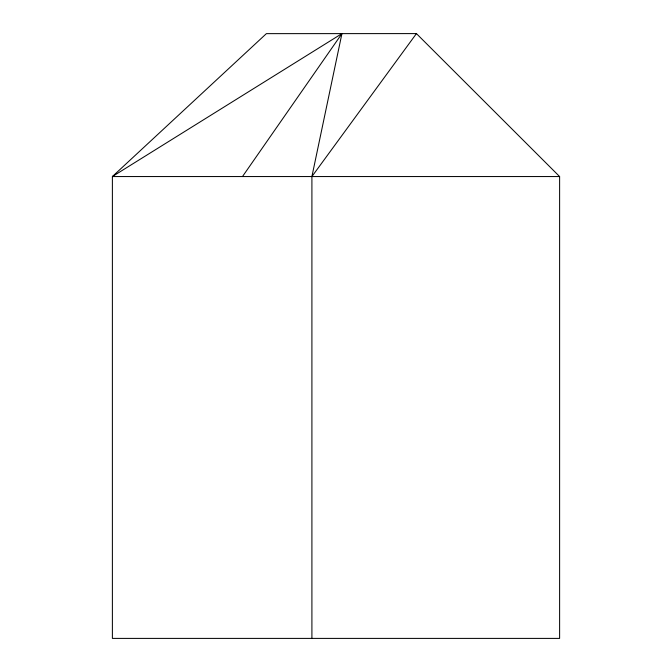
<?xml version="1.0" encoding="UTF-8"?>
<svg xmlns="http://www.w3.org/2000/svg" width="672" height="672" viewBox="0 0 672 672"><rect width="100%" height="100%" fill="white"/><g stroke="black" fill="none" stroke-linecap="round" stroke-linejoin="round"><path stroke-width="1.01" d="M311.909 638.4L311.909 176.551L341.93 33.617L112.384 176.551L112.384 638.4L559.616 638.4L559.616 176.551L416.438 33.6L266.381 33.642L112.384 176.551L559.616 176.551M242.483 176.551L341.93 33.617M311.909 176.551L416.438 33.6"/></g></svg>
